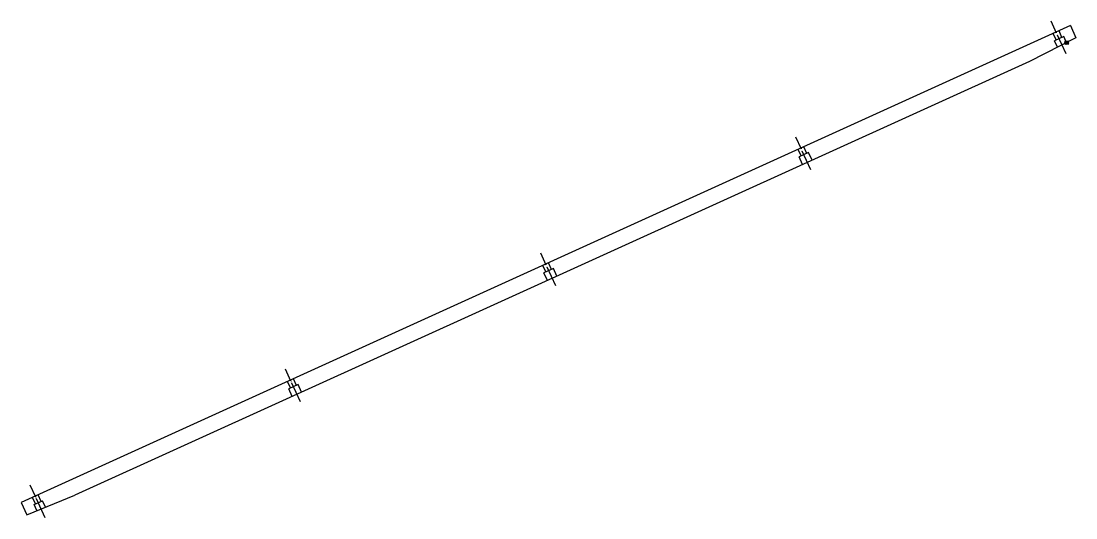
# Model space of a CAD drawing. Extents: x -1027 to -10, y 335 to 813.
import ezdxf

# ---------------------------------------------------------------- set-up
doc = ezdxf.new("R2010")
doc.units = 0
doc.header["$MEASUREMENT"] = 0
doc.linetypes.add('CENTER', pattern=[22, 20, -1, 0, -1])
doc.layers.get('0').update_dxf_attribs({"linetype": 'CONTINUOUS'})
doc.layers.add('$PARTREF_BOM', color=7, linetype='CONTINUOUS')
doc.styles.get("Standard").update_dxf_attribs({"font": 'txt.shx', "bigfont": 'chineset.shx'})

# ---------------------------------------------------------------- blocks, each defined once
blk = doc.blocks.new('PARTREF')
at = {"layer": '$PARTREF_BOM', "color": 2}
for p, q in [((-1.8, -1.8), (1.8, 1.8)), ((-1.8, 1.8), (1.8, -1.8))]:
    blk.add_line(p, q, dxfattribs=at)
blk.add_circle((0, 0), 1.75, dxfattribs=at)
at = {"layer": '$PARTREF_BOM', "color": 2, "flags": 1}
for tag, p in [('TAG5', (-16.1, -5)), ('TAG4', (-16.1, -9)), ('TAG10', (-5.7, -5)), ('TAG9', (-5.7, -9)), ('TAG15', (5.6, -4.7)), ('TAG14', (5.6, -8.7)), ('TAG3', (-16.1, -13)), ('TAG2', (-16.1, -17)), ('TAG1', (-16.1, -21)), ('TAG8', (-5.7, -13)), ('TAG7', (-5.7, -17)), ('TAG6', (-5.7, -21)), ('TAG13', (5.6, -12.7)), ('TAG12', (5.6, -16.7)), ('TAG11', (5.6, -20.7))]:
    blk.add_attdef(tag, p, '', height=2.5, dxfattribs=at)

msp = doc.modelspace()

# ---------------------------------------------------------------- linework, layer by layer
at = {"color": 1, "linetype": 'CENTER'}
for p, q in [((-19.9, 781.4), (-34.3, 813)), ((-265.8, 669.8), (-280.1, 701.4)), ((-511.6, 558.2), (-526, 589.8)), ((-757.5, 446.6), (-771.9, 478.2)), ((-1003.4, 335), (-1017.7, 366.6))]:
    msp.add_line(p, q, dxfattribs=at)
at = {"color": 7, "linetype": 'CONTINUOUS'}
for p, q in [((-15.8, 808.7), (-1026.6, 349.9)), ((-23.9, 797.3), (-26.7, 803.7)), ((-15.8, 808.7), (-10.4, 796.8)), ((-10.4, 796.8), (-55.1, 774.3)), ((-29.3, 794.9), (-32.2, 801.2)), ((-22, 798.2), (-31.1, 794)), ((-28.3, 787.9), (-31.1, 794)), ((-19.4, 792.3), (-22, 798.2)), ((-55.1, 774.3), (-974.8, 356.9)), ((-269.7, 685.7), (-272.6, 692.1)), ((-275.2, 683.3), (-278.1, 689.6)), ((-267.9, 686.6), (-277, 682.4)), ((-273.7, 675.1), (-277, 682.4)), ((-264.6, 679.3), (-267.9, 686.6)), ((-515.6, 574.1), (-518.5, 580.5)), ((-521, 571.7), (-523.9, 578)), ((-513.7, 575), (-522.9, 570.8)), ((-519.5, 563.5), (-522.9, 570.8)), ((-510.4, 567.7), (-513.7, 575)), ((-761.4, 462.5), (-764.3, 468.9)), ((-766.9, 460.1), (-769.8, 466.4)), ((-759.6, 463.4), (-768.7, 459.2)), ((-765.4, 451.9), (-768.7, 459.2)), ((-756.3, 456.1), (-759.6, 463.4)), ((-1021.2, 338), (-974.8, 356.9)), ((-1007.3, 350.9), (-1010.2, 357.3)), ((-1026.6, 349.9), (-1021.2, 338)), ((-1012.7, 348.5), (-1015.6, 354.8)), ((-1014.1, 347.8), (-1005.9, 351.6)), ((-1011.5, 342), (-1014.1, 347.8)), ((-1003.1, 345.4), (-1005.9, 351.6))]:
    msp.add_line(p, q, dxfattribs=at)

# ---------------------------------------------------------------- block references
at = {"color": 7}
msp.add_blockref('PARTREF', (-19.4, 792.3), dxfattribs=at)

doc.saveas('drawing.dxf')
